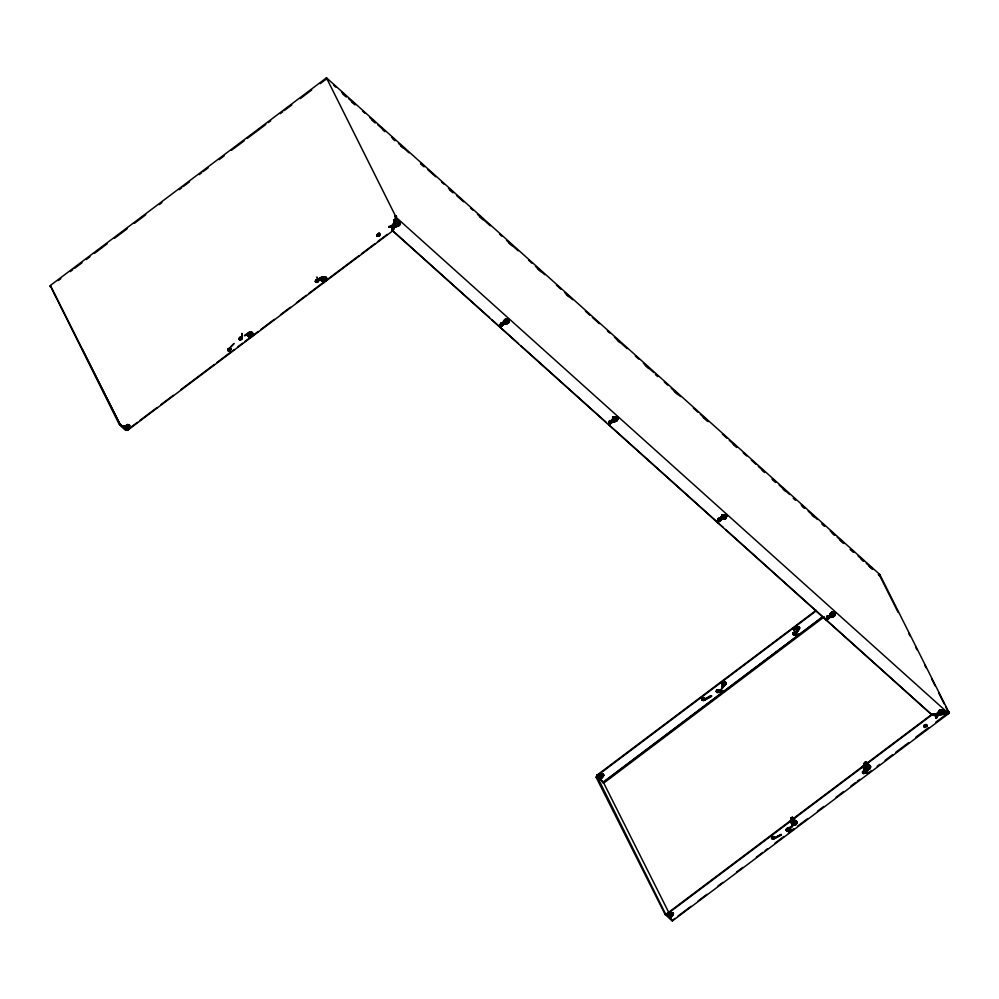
<?xml version="1.0" encoding="UTF-8"?>
<svg xmlns="http://www.w3.org/2000/svg" width="999" height="999" viewBox="0 0 999 999"><rect width="100%" height="100%" fill="white"/><g stroke="black" fill="none" stroke-linecap="round" stroke-linejoin="round"><path stroke-width="1.5" d="M82.068 348.851L119.843 423.951L122.665 426.648L127.048 427.01L127.26 430.432L120.18 424.55L50.462 285.552L49.95 286.588M833.228 613.411C834.427 614.285 832.529 612.674 831.268 612.887L829.832 614.81L830.369 616.071L833.953 613.698L834.177 612.387L830.793 613.149L829.832 614.81L830.269 616.021L831.705 616.883L833.84 616.371L835.364 614.135L834.502 612.537L832.105 612.462L831.081 612.911L832.105 612.462L833.016 613.423L830.868 613.861L832.679 611.813M941.12 709.765C948.088 712.899 932.604 711.937 943.006 710.289C946.89 712.999 938.823 716.92 938.623 712.474C940.846 707.342 942.207 713.224 939.834 710.426L938.098 712.037M867.419 764.522L866.558 766.92L868.119 767.919L868.081 765.097L866.995 765.384C871.69 763.086 868.268 768.968 866.033 767.082C862.999 763.448 865.371 765.646 867.107 767.632L868.456 765.821L866.495 765.833L865.084 767.781L866.071 769.567L868.343 769.617L870.541 766.683L869.405 765.334L866.695 765.471L870.429 766.383L869.367 768.556L866.832 769.692C861.875 767.407 872.115 771.528 869.917 766.408C870.966 765.097 866.895 769.505 865.309 767.082C864.247 769.405 867.956 768.568 867.082 766.782L865.134 765.284L866.995 762.936L865.009 763.224L864.597 764.16L866.533 764.385L864.572 764.16C864.073 761.887 867.981 761.825 867.881 764.26L865.159 765.659L864.397 767.607M943.056 713.461C940.096 714.085 943.593 714.335 944.03 712.25L943.131 709.927L943.968 710.776L943.468 713.149L940.821 714.135L938.236 713.761A1.723 1.174 -26.7 0 0 936.338 713.935L931.667 714.76L392.869 231.094L394.068 226.91A1.723 1.174 -26.7 0 0 394.443 225.374C391.645 222.053 400.237 226.136 397.777 221.815C393.094 222.777 397.802 223.626 399.35 221.366M724.225 516.483L724.924 517.507L726.548 516.083C726.211 514.473 726.485 519.205 724.35 519.03C719.168 519.28 725.174 517.969 721.715 517.969L721.091 517.532L722.826 519.093L725.224 518.194L726.31 516.308L725.311 515.659C721.865 518.543 721.116 513.411 725.374 515.197C721.753 519.88 720.217 512.949 726.023 515.297C728.945 519.455 718.368 520.641 721.802 515.809A1.936 1.311 -26.7 0 1 722.402 515.159C720.953 517.557 725.361 512.812 726.435 515.784L725.224 518.194L722.077 518.968L721.153 517.844L723.451 517.844L721.091 517.195L721.365 518.294M248.152 336.076L250.412 332.692L252.223 332.143L251.773 333.191A1.936 1.311 -26.7 0 1 249.176 335.239L248.164 334.328L248.701 333.241L250.412 332.168L249.775 332.954L252.535 334.428L251.773 333.191A1.936 1.311 -26.7 0 0 248.963 332.892L248.464 333.978A1.936 1.311 -26.7 0 0 250 335.664L249.4 336.825C246.303 335.514 250.624 337.45 251.561 335.964C253.396 335.352 252.897 332.192 253.059 334.702C252.547 338.611 244.905 335.527 249.25 334.378L251.024 332.892C246.528 331.631 256.643 332.642 252.085 335.926C249.151 339.423 246.591 331.918 250.587 332.767C252.959 334.64 248.027 336.451 249.038 333.241C252.11 331.031 251.686 336.576 248.863 334.777C248.576 332.692 252.897 332.168 253.159 334.228C251.698 340.547 243.631 333.853 250.574 332.155C251.523 336.8 247.29 333.491 249.076 333.354C252.697 331.743 250.2 336.663 249.001 334.19C251.174 335.04 251.536 331.281 249.088 332.355M249.238 332.617C252.61 331.069 248.714 335.926 248.576 333.204L250.874 332.592L250.349 334.94M614.585 421.615L617.544 419.83L615.272 421.428L614.085 421.228L615.209 421.528L612.999 420.941L615.821 421.228L617.569 418.993L615.759 421.079L612.737 420.741L614.06 421.453L617.732 419.33C618.481 415.634 615.646 423.326 616.633 417.644C615.983 415.946 612.387 417.732 612.325 419.555C612.449 422.652 617.195 421.865 617.732 419.33C616.545 414.71 617.557 420.404 617.782 417.644L617.569 417.12M722.09 518.731C731.068 521.341 721.44 510.514 724.425 517.994L725.961 516.683L722.364 515.147L722.215 518.543L717.394 522.177L718.593 518.793L722.439 518.981L724.275 517.594M795.429 634.49L799.55 628.696L799.212 626.91L792.794 627.896L796.89 629.495L796.877 631.568L792.844 633.054L793.393 634.79L799.575 634.228L794.63 634.889L792.682 633.728L795.241 632.392L795.928 632.779L795.429 634.49L795.928 632.779M795.241 632.392L793.006 628.334L797.102 629.919L797.09 632.005L795.866 632.667L794.193 632.042L792.844 633.054L793.393 634.79M865.634 771.378L865.696 772.477L865.371 770.841L866.583 770.179L866.608 768.094L862.499 766.508L866.395 765.746A1.936 1.311 -26.7 0 1 868.93 765.521L866.87 765.883L865.808 767.619L862.711 766.945L865.634 771.378L865.134 773.101L863.099 773.401L862.399 772.327L863.111 771.041L866.807 770.616L868.643 767.994A1.936 1.311 -26.7 0 0 867.507 765.734L862.711 766.945L865.584 771.265M867.507 765.734L862.711 766.945L866.82 768.531L866.807 770.616L865.858 771.815L865.371 770.841L867.831 771.877M940.896 714.535C942.394 714.248 936.538 714.173 940.721 712.362L942.731 711.338C942.794 707.392 935.888 712.724 942.532 711.013L943.843 712.749L940.896 714.535C940.121 713.96 944.08 714.273 944.043 711.638C941.845 708.054 945.953 712.961 942.544 712.899C947.339 705.119 938.723 719.492 944.03 712.25M504.807 319.468L507.754 322.128L508.816 320.617L506.318 319.63L504.895 320.454L504.957 321.666L506.393 321.84L506.83 320.816L508.803 322.003C503.621 327.073 511.101 317.832 508.204 322.839C504.72 326.074 501.785 320.879 506.243 319.305C517.17 323.738 494.73 325.986 506.943 319.28C514.448 326.848 496.078 322.327 506.843 319.518M864.647 768.268L867.482 769.792L869.992 768.393L868.855 769.392L870.341 766.221L869.929 768.456L867.282 769.442L865.496 768.968L869.292 768.006L868.993 766.32C866.932 765.122 866.82 764.098 865.446 765.134C868.006 766.283 867.082 764.035 866.183 766.208C870.903 763.061 865.908 769.317 862.711 766.945M794.63 818.556L791.495 819.467C793.768 821.89 790.047 819.929 791.383 817.632L792.969 817.482L793.693 819.717L794.779 819.58M833.453 614.335L835.326 612.924L834.277 615.821L832.13 616.895L830.544 616.221L832.741 616.808L832.954 615.821L833.84 616.371L835.077 615.109L834.752 613.199L833.253 612.2L834.927 612.924L835.077 615.109L831.705 616.883L830.756 612.787M396.678 222.265C395.042 224.063 395.666 220.866 394.255 223.838L396.116 226.174L398.738 225.549L399.937 224.113C400.699 218.594 392.445 225.849 397.54 222.74C394.093 220.055 400.349 217.857 396.778 221.89C389.947 235.702 410.302 215.322 394.255 224.126L394.343 224.763L394.006 223.601C393.444 226.96 401.311 227.035 399.2 223.214C396.815 218.644 399.762 229.133 400.137 222.864M792.869 824.425L795.704 823.351L792.906 821.178L793.218 823.288L795.304 822.165L795.029 821.403L794.03 821.927C792.182 821.203 794.767 819.892 792.107 823.076L795.616 821.39L793.606 821.478L792.607 822.577L793.218 823.288C795.466 823.476 796.228 818.468 793.593 822.901C791.133 823.001 795.017 820.042 796.141 820.828C799.25 830.406 784.115 821.24 795.916 820.866L791.27 822.864M833.753 612.275C836.126 613.848 825.436 615.759 832.741 616.808M936.787 713.224A1.723 1.174 -26.7 0 1 938.011 713.336L938.448 715.159L936.288 718.356L935.301 714.36L932.404 714.622L936.113 715.746L936.063 717.919L938.436 714.073L948.063 713.261L949.013 712.112L948.563 713.648L672.727 920.666L665.459 913.748L596.853 775.961L816.445 610.701M935.201 714.997L936.325 716.171L936.288 718.356L937.674 715.296L941.558 713.798L938.223 714.722L937.124 716.108L932.616 715.059L935.414 715.434L936.063 717.919L937.674 715.296L948.326 713.511L949.025 712.637M394.28 227.335L392.869 231.094L394.28 227.335A1.723 1.174 -26.7 0 0 394.655 225.799L396.353 215.909L393.793 225.387L388.711 226.561M395.404 222.09L397.552 222.765L397.515 220.904L400.224 223.838C387.6 231.031 404.607 223.152 398.813 224.001L400.037 222.702L399.937 224.113L400.112 223.027L398.701 224.7L397.402 222.14L395.042 222.24M613.349 418.057L613.436 418.943L614.685 418.369C615.634 412.475 610.601 424.051 615.659 420.591M612.812 417.02L613.523 418.668L615.322 417.832L614.672 417.145M723.676 518.806L722.177 518.843L721.827 517.345L724.1 515.034L725.012 515.709L725.661 517.07L724.375 515.596L725.299 517.42L721.728 515.397M831.293 616.071L831.705 616.883L835.077 615.109L834.165 615.009L834.677 615.671L833.853 616.271L830.781 616.558C828.745 615.209 834.802 618.069 835.264 614.61L834.927 612.924L833.116 612.187L831.618 615.197L830.306 613.723M833.054 615.234L831.205 616.62L827.359 616.433L826.385 620.242L829.17 618.056L829.669 616.346L831.717 616.096L832.092 613.261L833.441 613.224L830.369 613.598L832.192 615.471L831.93 616.308L829.969 614.835M321.291 277.085L321.878 277.447L320.454 278.921L322.964 281.556L326.398 279.857L326.598 278.172L325.562 277.135L326.698 278.484L325.699 280.731L322.34 281.243C318.693 280.806 325.524 274.55 325.15 278.122C324.013 279.757 320.105 277.435 321.528 280.694C323.089 282.542 322.752 280.719 323.339 279.483L322.465 278.134L321.678 278.534L323.526 282.917L324.8 279.795A1.936 1.311 -26.7 0 0 325.299 277.747A1.936 1.311 -26.7 0 0 322.764 277.972L319.443 279.245L318.082 282.018L315.734 282.03L315.509 280.582L316.858 279.57L318.319 280.095L322.153 278.671L323.264 279.795L324.987 278.434L324.438 277.26L320.716 279.146L320.142 278.334M324.45 277.123L320.454 278.921L321.703 280.956L321.466 278.883L323.264 279.795L323.888 277.51L325.412 277.772L326.124 279.083L323.102 280.844L322.689 279.483L324.45 277.123L323.301 278.496C319.068 275.749 330.107 279.882 321.641 277.859C321.628 278.384 323.688 276.935 326.074 278.209L326.149 277.485L325.162 280.007C330.482 275.449 320.304 286.95 326.461 278.709C325.624 275.861 322.54 277.997 321.978 279.732L321.241 279.583L325.012 281.194L326.436 279.708L326.498 278.022L325.849 280.045L322.989 281.481C319.967 281.268 328.446 280.444 322.989 281.481M394.93 224.75L397.302 225.237L394.93 224.75C394.305 227.11 403.821 224.113 396.453 225.936C396.74 227.085 394.43 220.205 398.439 222.59C398.102 219.955 392.108 224.201 396.541 224.638L397.677 225.986M503.996 320.804C502.16 323.301 507.13 324.787 505.469 321.403M721.241 517.669L721.315 516.495L723.838 516.483L724.15 514.96C722.152 515.122 721.69 519.455 723.601 518.156L718.368 518.369L717.619 522.602L726.773 515.721L725.149 515.359A1.936 1.311 -26.7 0 0 722.614 515.584C722.015 516.808 722.327 518.231 721.778 518.793M870.029 765.883L867.107 768.006L866.058 766.82C868.306 765.197 868.843 764.422 866.183 766.208L867.919 764.697L867.569 767.045L866.208 767.394C871.091 762.087 863.66 771.453 868.73 766.071L866.695 765.471M241.795 337.65L241.908 333.466L241.795 337.65L239.548 337.512L238.823 338.798L239.947 340.047L242.12 338.948C241.92 336.95 241.346 341.009 242.07 337.849M247.939 334.965C254.583 334.69 252.535 332.717 252.322 332.942C253.883 336.675 251.174 333.491 248.052 335.402L250.237 336.538L252.884 335.202L249.925 336.988L251.661 336.363L250.549 336.913L248.589 334.016L249.038 333.241M723.201 527.385L608.628 424.538L613.448 420.904L612.837 417.22M792.344 820.741L790.933 818.568L792.219 817.357C794.567 818.543 789.06 822.027 793.156 819.155L793.693 819.717L792.519 817.532L793.531 818.243L791.22 820.017L793.493 819.043L791.82 817.869L790.796 818.993L792.544 818.081L793.531 818.343L792.594 819.43L791.046 818.993L792.544 818.081L793.768 818.73L790.758 818.818L792.219 817.357L793.606 818.593L791.046 819.667L793.156 818.755L793.343 817.856L791.82 817.869C790.684 819.143 791.358 821.64 793.006 820.104M250 332.205L249.513 336.188L251.448 335.464L250.262 332.093L252.073 332.667L249.338 332.143L250.399 332.405C251.835 334.94 250.886 332.63 250.412 332.605C247.39 335.052 249.263 331.568 251.86 335.152L251.773 333.191L249.825 332.043L249.463 332.617M326.186 277.685L323.339 279.483L322.19 278.896L324.063 278.097L324.35 276.973L324.063 278.097C321.191 279.608 323.326 275.687 321.815 277.897L322.19 278.846L323.726 278.846L323.926 277.085L325.012 278.346L324.438 279.608L322.365 279.27L322.277 277.235L323.963 277.447L324.7 279.108L322.515 279.732L322.465 278.134C324.925 275.487 320.766 281.194 324.825 278.446L325.811 279.458L323.713 277.135L322.34 277.997L321.703 276.923M397.065 222.153L399.35 224.138L398.688 222.814L395.941 222.59L395.342 224.213L396.64 225.537L396.603 222.09L400.274 223.489M506.743 322.315L504.907 323.688L501.048 323.514L500.074 327.322L502.859 325.137L503.359 323.426L505.407 323.177C504.183 321.104 506.593 318.818 507.33 321.091L505.944 322.028L506.805 323.751L503.733 322.764L505.881 323.751L508.204 322.839L508.091 320.454L506.943 319.28L507.867 319.455M722.489 517.794C720.491 517.307 722.215 514.522 723.613 515.996L725.511 516.133L722.851 517.557L723.338 514.822L724.55 516.72C724 518.618 721.278 514.26 722.552 516.333L724.362 516.246L724.637 514.597L725.923 515.821L725.324 517.307L726.573 516.421M723.576 515.022L722.489 515.646A1.936 1.311 -26.7 0 0 722.115 517.632L722.439 518.981L719.38 520.392L717.619 522.602L720.391 520.417L720.903 518.706L722.951 518.456L723.388 515.734L722.215 518.543L717.619 522.602L717.657 519.655L719.605 520.816L723.751 517.857M793.356 824.4C794.667 820.167 791.408 821.265 790.896 818.019L791.732 817.569M867.656 764.809L867.894 766.308C865.122 768.031 866.995 764.185 865.646 767.719L866.945 769.055L867.132 765.796L869.654 767.657M938.236 713.761L939.497 713.598C941.82 714.672 939.684 708.99 939.934 712.424L940.484 713.736C942.432 714.347 944.217 710.139 943.93 711.3L942.282 711.75L941.308 709.977M504.12 320.304C505.706 324.687 507.492 315.696 505.457 321.703L505.906 323.089L506.893 322.714L505.906 321.541L506.605 319.643L508.966 320.654L507.455 319.355L508.766 321.029L506.593 321.203M248.002 332.929L249.513 336.188L248.901 334.852C253.097 330.956 248.102 333.991 248.988 333.928C251.686 333.404 251.361 332.655 248.314 333.678L248.913 332.992L245.367 334.665M505.219 323.576L507.767 323.139C504.732 325.974 503.521 320.017 506.655 319.293L508.066 319.368L508.816 320.617L508.129 319.006L509.015 320.005L499.862 326.898L500.836 323.089L502.46 322.615L503.583 323.851L500.074 327.322L500.611 325.349C499.587 323.039 502.659 321.703 503.583 323.851L506.218 322.577M942.906 711.8L941.757 709.902L940.534 712.262L938.411 712.212L940.683 710.401L942.182 710.789L939.06 711.425L939.572 713.473L941.145 713.436L939.397 713.948L938.848 711.775C945.429 713.823 932.479 715.346 942.806 712L942.581 709.927L943.843 712.749L942.606 714.01L943.456 713.311M790.371 821.752L790.521 820.716L791.995 820.604L791.046 819.667C793.893 819.405 794.292 817.12 792.12 819.53L791.982 820.691L793.156 817.844L790.796 818.993L791.982 820.616L792.694 818.768L793.793 819.704L793.356 818.581L792.944 819.58L793.755 818.743L793.156 817.844M865.821 765.484L864.435 763.573C865.546 761.001 868.069 765.808 864.759 764.522C863.86 760.913 868.418 764.173 866.995 762.936C865.122 762.299 863.948 764.173 865.671 765.122L865.546 765.721M796.403 823.738L792.195 824.724L796.403 823.738L793.893 825.137L794.842 824.175C798.888 822.664 795.241 818.343 792.744 823.064L792.707 821.078L794.38 820.641L794.804 821.428C794.605 823.388 790.646 821.99 793.268 821.877L794.605 820.629L793.606 822.077L792.132 821.827L793.268 821.877L794.842 823.925L794.505 820.966L794.767 822.177L793.606 823.026C787.487 826.473 799.3 824.138 796.952 822.027L795.629 824.125L793.243 825.037L791.782 824.237M324.8 279.795L322.977 280.332L319.443 279.245L321.965 279.42C322.665 273.826 322.615 283.229 324.812 277.822L323.701 277.148L321.853 277.897L322.277 277.235M866.832 762.374C857.929 765.883 873.65 762.662 864.422 762.836C864.035 766.757 869.517 761.45 865.059 762.287C863.548 767.469 870.154 759.814 865.359 763.898L867.744 763.161M325.499 280.794L322.24 281.119M396.441 220.304C399.925 221.928 394.955 217.595 396.091 221.216C399.25 218.993 393.531 222.402 394.43 220.042C397.015 218.169 396.241 220.816 394.168 221.241M791.982 820.691L792.694 818.768C793.256 820.978 794.405 817.856 792.781 818.743L791.707 820.778L793.755 819.18L792.307 818.968L791.62 819.942L791.957 818.243L793.83 819.005L792.707 817.894M794.842 824.175L793.893 825.137L792.494 824.674M869.992 768.393L865.783 769.38M324.063 278.097L324.126 277.16L326.336 279.37M792.482 824.912C795.953 823.775 789.06 823.326 792.619 822.814L794.355 824.15C792.294 818.568 793.318 822.102 796.44 821.228M832.866 613.186L832.904 611.912M615.509 419.955L613.673 421.341L609.827 421.153L608.841 424.962L612.187 422.165L611.888 420.042M832.529 613.398L831.668 613.461C829.657 612.262 832.13 614.822 832.916 612.562L834.227 612.649L834.964 613.935L834.065 615.059L831.967 612.862L834.365 612.287M944.043 711.638L941.957 712.387L941.695 710.339L940.159 710.789A1.936 1.311 -26.7 0 0 939.647 712.924L939.884 714.41L942.619 713.91M324.35 276.973C323.763 280.257 321.703 276.723 324.288 278.147L323.351 277.135A1.936 1.311 -26.7 0 0 322.552 277.547L316.059 279.97L315.347 281.243L317.07 281.98L318.419 280.969C319.58 279.171 315.259 279.245 315.559 281.681M504.582 322.939L505.294 323.813L504.994 323.152M869.592 765.234L868.193 765.172L866.745 766.907L866.87 765.883C870.329 764.56 867.444 769.63 866.47 767.182L868.106 766.008L868.543 767.307L869.305 766.245L868.643 765.197L869.505 766.733C867.432 768.855 872.015 768.293 869.917 766.408C870.229 764.272 864.622 765.084 867.619 766.583L868.618 766.058L867.794 767.831L865.484 766.071L865.996 765.634L867.107 767.632L868.069 766.67L865.484 766.071L865.846 766.683C868.905 767.07 865.334 771.615 869.043 769.068L866.083 769.317M790.758 818.818C792.269 820.167 790.009 819.292 792.344 818.618L793.768 818.73L792.432 817.719L790.671 818.481L792.02 817.894C789.048 816.882 793.119 822.801 792.057 819.08L792.719 819.942L791.033 821.777M320.716 279.146L323.776 279.27L324.363 277.01L324.288 278.147L322.365 279.27C323.601 278.309 321.278 275.524 322.365 279.196L323.988 278.871L325.449 279.807L324.825 278.446L321.466 277.41L324.513 278.634L324.438 277.26L324.338 278.022C322.577 279.982 322.19 276.636 323.951 279.633L322.764 279.42L324.575 279.133L324.338 278.022C324.613 282.367 321.853 275.374 320.267 278.646L321.054 280.344L320.454 278.921M395.791 222.827L396.99 223.751L399.725 222.377L396.541 224.638L396.99 223.751L395.829 222.59M832.13 616.895L832.392 616.008L833.366 616.608L834.277 615.821M868.418 768.581L867.557 765.334C869.505 772.826 862.524 761.051 868.581 766.533L865.521 766.733L865.783 768.943L867.157 769.255M393.693 223.027L394.468 224.563L396.516 225.025A1.936 1.311 -26.7 0 0 398.838 222.44L395.904 218.706L395.454 216.296M792.594 819.43C792.482 821.615 792.007 817.607 790.521 820.716L790.883 822.177M509.028 320.966C507.979 319.543 509.79 321.828 508.241 321.715L508.591 322.352L507.467 322.34L507.654 320.779C505.444 320.904 501.773 323.177 505.656 321.803L508.191 319.618L507.255 319.63L508.116 321.303L508.828 320.367L507.679 322.914C506.431 324.9 509.677 318.818 508.578 322.327L506.131 323.526L503.908 323.152L503.758 322.315M615.072 419.081C610.564 421.004 617.282 414.485 615.434 419.455L612.699 417.782C615.946 418.494 616.72 416.758 612.899 417.857C613.923 415.746 612.487 419.168 613.748 418.244C614.909 416.995 616.733 417.107 615.297 418.968C609.228 419.642 617.557 422.54 612.549 418.856L613.598 419.705L614.572 417.182C616.308 420.242 615.297 418.294 615.559 419.193L613.673 419.58L613.948 418.169C617.332 416.233 618.955 420.679 614.86 417.058L613.311 418.481L614.46 417.557M866.32 762.037C864.672 763.199 868.556 763.536 866.245 763.561C864.572 765.621 864.722 765.459 865.683 762.886C869.779 764.035 863.885 762.1 865.122 765.009L867.444 768.443L866.071 769.567M603.109 781.88L600.324 779.407L600.661 775.549L603.471 774.737L602.609 774.025L596.927 775.212L596.915 776.585L604.308 782.829L603.571 782.205L822.589 616.945M599.637 774.737L596.927 775.212L600.274 775.786L601.398 777.035L603.021 776.56L603.521 774.837L600.536 779.832L600.436 775.124L603.246 774.3L603.571 775.936L600.536 779.832L600.486 776.223L596.853 775.961L600.436 775.124L596.927 775.212L816.22 610.277M673.176 913.336L671.503 912.711L670.154 913.723L670.479 915.371L671.927 915.559L672.514 914.734L666.62 915.184L666.271 914.485L672.964 912.911L673.064 914.122L670.029 918.006L670.366 914.16L673.176 913.336L673.289 914.547L670.254 918.443L672.727 920.666M670.254 918.443L670.891 915.209L670.254 918.443L670.204 914.834L666.483 914.909L670.254 914.934M866.745 766.907C865.521 768.268 867.681 764.685 868.993 766.32L869.954 767.282L869.255 765.971C866.82 767.207 868.418 764.497 868.343 766.283L867.619 767.469L865.646 767.719L865.996 769.043M614.86 417.058L615.659 420.354L609.602 420.729L608.841 424.962L613.448 420.904L614.385 417.17L612.936 417.582L613.836 416.995M794.38 820.641L794.954 821.84L794.03 820.953L792.344 822.065L793.606 821.478L792.432 822.227L794.28 822.627L794.405 820.753L793.431 822.539L792.569 822.489L794.03 820.953L795.117 821.378L795.117 822.602L794.38 820.641L795.017 821.69L792.569 822.489M939.535 709.702L940.971 709.752L938.773 712.337L939.997 713.761L939.185 712.412L941.645 710.626L941.22 709.727M942.994 711.251L946.54 711.912L948.563 713.648L949 712.474L879.794 574.487L327.21 78.434L325.662 78.434L50.287 285.527M616.246 419.98L617.295 418.631C616.021 414.11 617.432 422.215 616.296 421.091L617.419 419.343M394.318 222.914L393.931 221.591C394.717 218.331 394.23 220.754 395.404 220.679C398.901 218.406 394.28 221.79 395.404 219.755L396.615 219.63L396.241 221.678M724.45 514.947L724.275 515.834L722.04 516.196L723.863 514.91L723.101 516.221L722.502 515.234L723.613 515.996M323.726 278.846L324.126 277.16M866.945 769.055L866.071 767.731L868.218 765.808L868.019 764.672L868.693 767.032L866.707 767.944M795.953 824.275L795.279 824.737L796.653 822.964C797.677 819.405 793.581 825.024 793.506 822.127L792.881 821.615M505.569 321.678L503.933 321.516L504.058 320.679L504.957 321.666L506.256 321.453L506.655 319.293L508.666 321.016M829.62 616.233L827.147 616.008L826.161 619.817L830.993 616.183L830.843 614.785L832.554 614.373C832.691 610.614 836.088 614.198 834.502 614.572M865.034 765.134L866.533 763.124C869.142 763.848 863.536 762.836 864.797 764.635C864.26 765.783 867.12 761.975 866.707 763.386C864.572 763.498 866.27 766.932 864.959 764.884C866.92 763.473 865.921 760.664 864.235 763.348L865.221 763.124M722.951 518.456L722.439 515.971L724.013 515.034L724.687 515.422L724.013 515.034L724.662 515.434L723.813 517.345M721.266 517.994L723.151 515.721M945.541 706.643L948.338 712.187C947.227 713.848 935.126 714.01 941.208 714.085L941.657 713.698M722.689 514.985L722.215 516.583L724.475 515.322C722.402 514.91 721.553 518.006 723.751 516.808L723.975 514.947M793.968 820.728L794.804 820.853L793.606 822.077M398.564 225.886L400.224 223.838M507.33 321.091L506.281 322.065L504.483 320.229L505.219 321.528L504.083 322.265L503.633 321.566M724.837 515.796L724.375 515.596C724.287 516.833 723.638 520.079 725.699 517.657C727.085 517.757 719.155 521.178 725.936 517.869L726.236 517.457M251.398 333.641L249.862 334.677L249.725 336.401L247.727 335.577L248.426 336.413L250.175 335.901L248.601 335.926L248.301 334.653L249.925 332.23L248.152 333.366L250.999 335.726M252.56 333.291L251.973 333.029C251.061 334.578 247.777 335.514 248.064 335.851L250.012 335.589A1.936 1.311 -26.7 0 0 251.973 333.479A1.936 1.311 -26.7 0 0 249.188 333.329L244.393 335.701L249.825 334.278L250.824 332.854M792.781 818.743L792.082 819.255M395.691 218.269L396.353 215.909L394.805 216.146L948.625 713.536L949 712.474L948.625 713.536M614.972 416.995L613.561 419.48L614.173 420.816L614.522 416.958L612.899 417.857M323.713 277.135L324.101 280.594L323.152 279.383L323.701 277.385L321.74 277.223M796.653 822.964L795.728 821.59A1.936 1.311 -26.7 0 0 793.606 821.19A1.936 1.311 -26.7 0 0 792.219 822.964L791.757 827.06L788.623 830.644L786.588 830.943L785.876 829.882L786.6 828.596L791.533 826.623L788.848 828.383C787.924 827.197 789.822 831.493 789.123 828.933L795.054 823.338A1.936 1.311 -26.7 0 0 795.716 821.465L795.054 820.541L796.066 822.527L795.416 823.551L796.315 823.588M864.684 762.624C863.748 764.61 865.946 761.001 867.194 763.099L867.07 763.773M324.225 278.471L324.887 277.872L322.877 279.245M868.868 766.433L866.707 766.008L866.033 767.082L866.72 767.444M941.558 709.715C941.533 712.474 939.023 709.977 938.411 712.212M396.815 219.38L397.914 221.703L397.09 222.814C394.655 225.537 400.062 222.864 397.964 222.49C397.065 225.999 394.705 221.478 398.526 222.977L397.989 224.288L396.541 219.743L396.753 220.841L395.841 221.166C393.843 219.318 395.179 222.29 397.315 220.891L397.827 221.353L397.003 219.668L397.127 221.553L396.141 221.353M616.046 418.019L614.16 418.106C611.625 419.543 617.245 417.107 614.885 417.669L614.485 418.519C612.337 416.97 613.473 421.066 613.099 421.029L614.835 420.517L611.863 420.517L612.35 421.491L614.984 420.217M721.815 515.084L722.864 515.934L722.015 515.909L722.964 514.897L721.69 517.132L722.439 515.971M722.115 515.971L722.901 515.009L724.125 515.746M865.708 768.556L867.607 768.755L866.682 769.155C861.925 766.096 870.928 766.433 867.544 765.346L868.468 765.621L868.119 767.919L867.607 766.945M866.508 764.71C866.233 763.823 865.596 765.147 865.022 763.96M505.294 323.813C501.823 322.39 507.692 317.794 506.918 320.492M722.427 519.093L725.998 517.807L724.475 518.481M794.055 822.302L793.768 820.429L792.769 821.078L794.068 820.791M250.761 334.84L250.637 331.918C251.536 335.052 246.441 333.129 249.425 333.666L248.576 333.641L249.275 333.204M323.264 279.795L324.388 281.106M793.993 821.328C795.691 821.815 794.692 820.254 793.031 821.815C791.995 821.153 795.604 822.214 794.68 820.666A1.936 1.311 -26.7 0 1 794.842 822.914L793.943 823.363A1.936 1.311 -26.7 0 1 792.182 821.79L794.03 820.953L794.517 821.915L793.993 821.328L794.992 820.853M325.199 278.671L323.314 282.492L323.688 279.82L325.199 278.671A1.936 1.311 -26.7 0 0 325.087 277.31L326.698 278.484L325.274 279.32M323.901 280.244L323.526 282.917L322.977 280.332M794.342 821.453L794.779 821.078C795.816 821.34 793.543 824.812 795.266 821.902L793.044 822.926L791.995 821.578M126.361 429.97L127.048 427.01L129.383 425.249L127.66 424.513L129.333 425.137L129.445 426.348C128.234 434.902 123.239 426.948 120.192 424.425L119.293 424.463L50.387 285.989M866.832 769.692L869.542 768.93M393.169 227.934L391.346 226.711L394.405 222.864L392.994 225.499L388.923 226.985L392.957 227.497L392.382 231.131L127.66 430.232C128.883 422.115 126.149 434.852 127.872 426.935L126.511 430.344L126.311 425.524L127.872 424.937C112.063 430.569 137.612 422.077 122.665 426.648L127.048 427.01L127.035 430.007L125.587 430.294L119.48 424.8M793.755 818.743C791.982 817.145 795.279 820.654 791.92 819.255M508.966 320.654L508.116 321.303M834.927 612.924L835.276 613.998L833.84 616.371L834.165 615.009L832.217 616.008L832.392 611.713L834.227 612.649M393.806 223.326L396.303 224.588A1.936 1.311 -26.7 0 0 398.626 222.003L399.013 222.74L397.402 222.14L399.288 221.728M724.999 514.922L725.923 515.821L725.012 516.52L726.31 516.308L725.998 515.097L724.837 516.421M792.082 820.092L792.557 819.892C789.272 820.054 792.432 817.869 793.868 819.692M795.416 820.853L796.328 821.752M866.608 767.619L867.144 766.695C869.992 766.108 867.207 764.322 867.444 767.419L867.944 768.805L866.071 767.731L866.345 766.42L867.794 767.831M394.792 221.453C394.667 219.256 398.476 220.255 396.69 220.854M396.491 222.078L396.491 222.078C400.562 221.278 395.804 226.423 395.492 222.889A1.936 1.311 -26.7 0 1 397.914 221.703L399.163 222.09L398.688 222.814M396.665 223.676C395.267 223.364 400.362 221.154 399.725 222.377M506.381 319.418L504.682 321.228L506.83 320.816M833.116 612.187L834.402 613.386L833.054 614.86L832.604 614.123C832.866 608.915 830.931 614.672 835.364 614.135M791.82 817.869L790.983 819.355L793.755 819.18L792.906 818.805L790.808 820.191L792.195 820.791M935.414 715.434L935.526 714.797L931.567 715.159L666.57 914.572L670.366 914.16L666.633 913.823L931.355 714.722L936.338 713.935M321.391 280.057L323.002 279.957L323.201 278.733M324.25 281.418L322.964 281.556L324.687 281.256M397.103 226.111L398.651 225.737M723.476 519.193L722.864 518.868L724.537 518.718M724.35 519.03L724.949 518.656M794.942 824.65L796.34 823.813M940.334 710.277C939.322 709.789 939.385 715.896 942.119 714.148M941.732 710.963L940.409 712.287L941.483 713.486C939.747 708.591 946.34 711.313 948.063 713.261M793.131 821.39L794.779 821.078M248.526 333.154L249.762 334.827L250.786 332.355L251.111 334.453L250.349 332.43L249.213 332.792L249.775 331.818M324.45 281.293L321.865 280.357L321.928 278.234L323.152 277.185L322.153 277.435M723.713 515.059L725.311 515.659M324.687 278.758L324.8 276.985L325.462 278.047M614.198 417.257L613.049 417.445M665.147 914.485L596.141 777.347L596.778 776.31L603.021 776.56M248.651 334.34L250.549 334.353C251.673 332.492 247.44 332.355 248.901 334.852L251.348 333.691L251.86 335.152M394.468 220.891L395.841 221.166L396.079 219.88C398.264 222.402 397.003 218.232 394.43 220.042M866.882 764.51L866.383 763.386L866.145 764.685C864.497 763.473 863.061 766.57 865.683 765.109C862.949 764.46 868.094 762.362 866.907 763.711M395.479 225.874L394.855 224.925L397.365 225.886L399.213 225.262L396.915 226.261M723.226 519.18L724.1 519.03M794.505 824.962L793.631 825.112L794.754 824.962M867.219 769.767L869.505 768.78M394.168 223.314L394.031 225.062C392.37 222.402 397.727 217.47 396.241 220.804M867.194 763.099L865.559 763.86L866.795 764.685M615.209 421.266L617.145 420.392M722.951 517.357C722.951 515.734 725.212 517.882 723.301 516.67L722.215 516.883L724.025 517.12L724.4 515.946M397.989 224.288L396.054 224.425L395.641 222.665L396.453 223.326M790.808 820.191L791.57 821.003L791.458 818.993M725.848 682.692C722.539 681.281 726.56 683.378 724.912 681.955L722.477 683.179L722.04 688.448L718.905 692.045L717.282 692.519L716.171 691.271L716.882 689.984L718.718 689.947L719.467 691.42L719.405 690.321M792.219 822.964L791.757 827.06L795.054 823.338M948.326 713.511L949.013 712.112L949.05 712.811M397.352 224.325L397.415 223.851M126.411 426.735L126.311 425.524L122.665 426.648M126.523 425.961L122.889 427.085L128.883 426.96L129.608 425.674L127.66 424.513M227.722 349.25L228.047 350.899L229.508 351.086L231.019 349.4L229.895 348.164C226.586 348.201 227.947 352.909 230.644 349.638L230.806 348.976L229.508 351.086L227.772 350.349L227.722 349.25L229.295 348.663L234.078 343.456L228.496 349.063M325.974 79.67C325.1 77.26 328.683 78.834 325.674 78.684M379.445 233.516L380.157 234.59L379.22 235.439L377.085 235.889L376.698 235.102L379.033 233.341L380.157 234.59L379.433 235.876L377.085 235.889C382.18 231.044 377.272 233.217 376.91 235.539M393.469 223.451L391.508 226.074L392.595 230.282L391.808 227.672M392.17 230.694L392.957 227.497L392.395 227.959M394.193 222.427L395.417 217.42M397.14 224.925L395.517 224.425L395.467 222.927M396.603 222.09L394.243 225.487M507.142 321.416L509.015 320.005L508.653 319.18M507.355 321.84L507.392 319.643A1.936 1.311 -26.7 0 0 504.857 319.88A1.936 1.311 -26.7 0 0 504.358 321.928L504.907 323.688L502.859 325.137L506.53 321.878M609.053 421.341L609.378 422.989L610.839 423.176L612.125 421.066L615.297 419.518M615.908 419.056L617.782 417.644L616.82 417.033L613.249 418.269M616.133 419.48L616.158 417.282A1.936 1.311 -26.7 0 0 615.446 416.983L614.073 419.917L616.633 417.644M720.729 519.368L720.629 518.156L722.215 518.543L724.063 517.157M724.675 516.695L726.335 514.76M724.899 517.12L724.924 514.922L726.548 515.284L725.961 516.683M704.22 699.849L704.932 698.563L704.033 697.752L704.982 699.662L703.633 700.686L701.685 699.512L704.245 698.189L701.847 698.85L701.96 700.049L703.421 700.249L711.513 695.779C707.429 695.479 703.783 703.096 701.685 699.512M704.432 700.287L711.725 696.216L704.982 699.662L704.033 697.752M725.936 682.866L725.961 684.04L722.04 688.448L722.477 683.179L724.213 682.467L722.289 683.928L723.526 685.264L725.961 684.04C726.31 681.418 722.24 690.384 719.355 690.209C718.855 688.661 714.772 690.734 717.282 692.519L719.243 690.996L718.905 692.045L724.525 690.671L718.106 692.444L716.433 691.808M799.212 626.91L799.737 627.946L797.09 632.005L796.066 627.834L797.577 626.685L799.425 627.347M797.577 626.685L796.403 629.62L798.925 629.395L799.512 627.522M772.115 836.837C770.379 839.61 774.687 840.097 774.65 837.174L773.351 839.285L771.403 838.124L772.115 836.837L774.587 837.062C774.2 835.526 770.279 837.512 772.302 838.935L781.218 834.39L777.572 836.425M774.138 838.885L781.443 834.814L774.7 838.273L774.375 836.625M827.147 616.008L826.385 620.242L829.719 617.444L829.395 615.796L830.993 616.183L833.178 614.335M833.666 614.76L833.915 612.999A1.936 1.311 -26.7 0 0 831.38 613.224A1.936 1.311 -26.7 0 0 830.881 615.272L832.517 615.496M786.101 830.306L788.436 828.546L787.387 828.196L785.876 829.882L787 831.118L788.96 829.595L788.623 830.644L794.23 829.282L786.588 830.943M879.869 575.412L878.858 574.138L878.933 575.099L880.007 574.9L878.858 574.138L879.682 574.487L879.445 575.886M863.099 773.401L869.28 772.839L865.134 773.101L865.471 772.052L863.511 773.576L862.774 772.09L864.947 771.003M868.643 767.994L866.807 770.616L865.658 766.096L867.856 765.084M924.45 727.26L927.047 726.335L926.985 725.237L924.862 727.434L923.963 726.623L924.674 725.336L926.298 724.862L927.209 725.674L924.862 727.434L923.738 726.186L924.462 724.899L926.085 724.425L927.209 725.674M946.727 712.936L944.28 713.611L941.07 712.699L939.497 713.598L942.769 710.813L946.952 713.373L947.839 712.836L946.328 711.475M948.163 712.886L948.338 712.187M126.299 429.907L127.048 427.01L126.149 426.198M250.999 334.415L251.161 332.954L249.425 333.079M603.833 783.016L824.325 616.783M615.521 419.58L614.135 417.37C613.486 420.766 617.569 419.355 615.446 416.983M500.337 324.8L499.862 326.898L505.993 322.14M508.029 319.767L505.457 320.055C504.795 319.78 506.78 318.531 506.293 320.941C504.507 321.653 503.958 319.156 505.144 321.366M717.869 520.079L717.394 522.177L726.548 515.284L725.049 516.283M826.635 617.719L826.161 619.817L835.326 612.924L833.815 613.923M396.64 225.537L396.541 223.014L397.577 223.689L397.552 222.452L398.576 224.8L397.639 225.287L396.69 224.063L397.09 222.814L397.639 225.287M507.13 320.304L505.269 320.592L505.906 323.089M792.107 823.076C792.644 819.155 793.144 825.062 794.605 820.629M939.559 711.188L939.185 712.412L940.933 711.013L941.42 711.887L941.083 710.114L943.006 710.289L943.73 711.575L941.882 710.002L940.221 710.264M248.751 333.579L249.563 332.917L252.198 333.479L251.785 335.926L250.237 336.538L252.472 335.389L251.785 335.926M939.435 711.525L939.472 710.751L940.384 712.836L941.757 709.902M941.433 709.952L942.756 713.473L943.518 710.838C942.819 709.502 940.209 714.984 940.446 710.289L941.37 711.763L943.93 711.3M396.291 225.275L395.242 225.649L394.568 224.013L395.304 222.74L396.128 223.052L395.779 224.226L396.541 223.014M506.231 320.479C508.104 318.943 502.759 320.529 504.682 323.264L503.971 323.089M832.217 616.008L830.843 614.785L832.542 612.225M865.309 765.609L866.495 763.898L865.296 764.685M722.552 516.333C720.953 516.583 723.239 514.248 721.927 515.596M602.797 776.123L600.324 779.407L600.761 776.76M600.536 779.832L601.398 777.035L602.222 776.96M672.514 914.734L670.029 918.006L670.891 915.209M864.859 766.033L865.122 764.098L868.581 765.496M507.467 322.34L509.028 321.303M322.502 278.209L323.639 279.221L325.025 278.221L323.501 277.909L324.625 277.422L323.027 277.685M615.084 417.27L615.871 417.744L615.072 418.843M834.527 612.837L831.168 613.773L832.691 614.76C834.702 612.699 831.605 612.35 830.631 613.186M250.012 336.101L249.775 332.954M831.643 612.112L831.767 612.974C832.404 609.203 833.416 618.231 831.68 612.649L832.604 614.123M941.895 711.525L942.182 709.877L943.518 710.838M127.26 427.435L127.66 430.232L129.445 426.348M323.913 278.621C325.774 277.647 320.042 278.584 322.165 277.647L322.615 277.572M672.727 915.159L673.226 913.448M793.78 823.263L795.054 822.389L792.731 822.839L795.266 821.902M864.984 764.372L864.759 764.522M722.839 515.784L722.639 516.833M866.682 769.155L866.558 766.92L868.019 767.544L868.618 766.058L866.857 766.021M795.529 822.864L795.728 821.59L794.954 822.652L793.743 820.766L794.03 821.927L791.945 822.077L792.207 824.287L793.631 825.112M612.724 420.479L613.099 421.029L612.524 420.492L613.448 420.904L614.76 419.78M830.793 615.834C833.728 616.146 829.332 616.945 830.369 613.598M395.841 221.166L395.204 220.304L395.229 221.79L394.817 220.579L396.378 220.804M793.306 818.73L793.106 818.119M866.995 762.936L865.471 764.385L864.51 763.298M324.275 280.819L326.398 279.857M833.99 615.834L835.102 614.273M251.186 333.416L250.587 332.767L251.186 333.416L250.362 333.991M941.695 713.923L940.696 713.948M507.667 319.668L506.281 322.065M508.066 319.368C506.793 323.589 501.498 320.292 505.856 320.454L503.708 321.778M137.375 422.34L127.447 429.807L128.883 426.96M722.602 517.507L722.215 518.543L721.902 517.207L724.038 516.558L722.577 517.27M832.829 614.797L831.38 615.147L828.371 618.456L826.423 617.295M833.915 612.999L835.539 613.361L826.385 620.242L831.593 615.584M504.395 320.192L504.37 320.979L505.057 320.217M396.128 223.539L396.166 222.59M504.745 320.542L506.318 320.092L508.429 321.403L507.729 320.092M249.163 335.939L249.076 332.979L248.301 334.653L250.012 335.589L248.501 335.527M320.779 278.221L320.642 279.757L320.13 277.635M796.066 823.001L794.267 821.303L792.906 821.428L792.669 822.901L793.968 824.237C792.731 825.624 791.083 820.179 794.118 821.765M615.709 417.682L615.197 417.12L615.709 417.682L614.672 418.881M252.884 335.202L251.973 335.402L253.072 334.103M724.55 516.72C724.899 514.36 720.679 516.508 724.612 515.534M834.402 613.386L833.778 615.259L835.276 613.998L834.677 615.671M323.314 282.492L324.575 279.37M867.894 765.734L866.308 766.333L867.194 765.334L867.906 766.058M325.012 278.346L326.461 278.709L325.624 277.41L324.188 277.547L322.377 279.196L323.776 279.27M252.198 333.479L251.536 334.965L250.874 333.891L251.823 334.353L251.548 333.304L248.651 334.178L248.376 333.554L250.587 332.767M798.713 628.958L796.877 631.568L798.925 629.395M865.896 767.794L866.583 770.179L868.418 767.569A1.936 1.311 -26.7 0 0 868.93 765.521M615.421 417.045L615.097 417.732L616.895 419.43L616.108 420.092L614.16 417.744L612.924 419.493L615.971 418.681L616.82 417.033L617.582 418.256L616.358 419.28M940.096 711.613L941.932 710.726L940.571 712.649C938.511 711.925 941.72 709.839 942.944 710.564M322.015 278.484L322.29 277.884L322.227 279.533L322.864 277.797L322.19 278.896L323.077 278.946M868.73 766.071L868.356 766.832C867.382 765.571 864.659 767.22 866.358 765.684M250.537 333.104L248.776 334.615L249.9 332.567L250.961 332.892L249.825 332.043M613.249 421.266L614.685 420.204L613.049 419.705L614.16 417.744M832.791 614.597L830.981 614.522L831.855 613.836L830.506 614.56L832.891 612.974L832.13 612.424A1.936 1.311 -26.7 0 1 833.703 612.562M939.547 714.198C942.469 712.562 936.7 713.523 940.034 710.514L941.158 711.276M127.447 429.807L129.221 425.911M869.292 768.006L868.668 766.645L867.444 767.419L868.293 765.321L866.508 765.159L867.432 764.922M823.014 616.595L602.422 782.667L604.308 782.829M324.513 278.634L323.963 279.732M615.047 419.705L615.871 416.958L615.059 418.593L613.523 418.506M617.732 419.33L617.644 418.643L617.082 419.717L617.744 418.718L616.208 417.932L615.259 419.318L613.723 418.856M834.502 612.537L834.964 613.935L832.292 612.524L834.427 614.71L835.276 613.998L834.889 615.272M615.784 417.482L616.608 417.557C618.468 418.756 617.007 416.77 616.246 418.881L614.997 417.52M866.72 766.795C865.634 767.731 866.533 764.847 866.033 767.082L866.92 767.145L867.169 768.731M866.533 767.682L867.731 765.709L867.082 766.782L868.356 766.832M250.612 332.979L250.974 333.454M833.166 612.562L832.454 612.062L834.727 614.323C835.114 611.813 829.145 615.996 832.167 613.136L832.542 612.337C834.065 613.236 830.781 612.424 830.843 614.785M724.887 517.732L724.188 514.685M396.603 216.621L395.417 215.834L326.636 78.209L325.662 78.434M324.625 277.422L324.987 278.434L323.639 279.221M791.995 820.604C792.007 818.993 793.081 819.979 791.995 820.604L791.495 819.467L792.719 819.942L790.858 819.305L792.344 818.618M506.343 323.801C503.259 324.25 508.878 322.078 507.804 323.251M505.307 322.277L505.756 321.391L504.832 322.065L505.906 322.565L505.619 323.389M793.98 823.213C792.744 822.989 793.056 821.965 793.568 824.6L793.706 822.614L792.969 822.264L791.495 823.126L791.683 823.938M832.092 614.972L834.177 612.924M832.554 614.373L830.818 613.748L832.629 613.011L833.366 616.608M397.04 220.317L395.229 220.442M322.265 278.259C320.916 277.322 323.326 278.209 321.803 279.52L324.101 280.594M793.081 819.555L793.031 818.094M793.031 821.815L793.144 822.826M793.368 819.717L794.018 818.506M250.387 335.077L250.924 333.978L249.363 333.616M617.132 420.005L617.407 419.031M835.014 614.672L833.778 615.259M938.71 712.125L939.897 712.624L938.623 712.811L939.035 713.398L940.621 711.475L939.272 712.2L939.06 711.425M869.005 768.206L870.541 766.683M724.862 518.806C725.911 518.668 726.373 516.183 725.124 516.92L725.411 517.657M614.223 416.72L614.16 418.106L613.186 417.907M395.417 215.834L395.03 216.521L395.879 216.221M249.026 336.226L248.264 334.877L250.212 333.241M939.659 710.851L940.471 711.026M723.313 516.083L722.04 516.183L722.489 515.646C721.203 517.944 725.162 514.31 723.888 516.258L723.888 516.258M941.645 710.626L943.193 712.349L941.395 710.651L941.707 712.399L939.934 712.424M600.324 779.407L601.997 776.523M670.029 918.006L671.927 915.559M791.083 819.555L791.72 818.98M397.714 224.038L396.89 223.464L399.101 224.738M939.597 710.476L940.146 709.852L939.522 710.439M939.647 711.937L939.834 710.963M395.492 225.424L395.005 223.564L395.904 223.963L397.327 222.59M505.319 320.654L504.545 321.865L505.407 323.177M832.392 613.636L830.981 614.522L831.867 614.61M399.625 224.95L399.875 224.063L398.226 225.799M507.255 319.63L506.393 319.717L506.818 320.954L506.243 319.418L504.92 319.73M394.93 224.138L395.691 225.524L394.568 224.013L395.716 222.989L394.93 224.138L396.153 225.562L395.342 224.213L396.128 223.052M504.895 320.691L504.108 321.853L504.682 323.264M596.653 776.96L600.549 776.335L596.64 775.536L600.274 775.786L597.14 775.649L601.785 774.1M831.205 613.611L830.419 614.772L830.993 616.183L829.982 615.821M502.06 325.537L501.023 325.174L499.862 326.898L502.647 324.7L501.236 325.612L500.112 324.375M501.848 325.1L500.074 327.322L509.228 320.442L507.604 320.08A1.936 1.311 -26.7 0 0 505.082 320.304A1.936 1.311 -26.7 0 0 504.582 322.352L505.282 322.665M616.158 417.282L617.782 417.644L608.628 424.538L609.79 422.827L613.673 421.341L613.349 419.992A1.936 1.311 -26.7 0 1 613.848 417.944A1.936 1.311 -26.7 0 1 616.383 417.719L618.006 418.082L608.841 424.962L610.839 423.176M719.38 520.392L717.394 522.177L719.605 520.816M828.146 618.031L826.161 619.817L828.371 618.456M865.883 762.05L865.059 762.287M128.084 427.36L128.671 426.536M508.891 321.74L508.828 320.866M718.106 692.444L718.905 692.045M794.63 634.889L795.204 634.053L793.805 634.964L792.956 634.265M787.824 831.043L788.623 830.644M864.335 773.501L865.134 773.101M864.659 763.586L865.047 763.598M866.583 770.179L868.418 767.569M251.773 333.191L250.399 332.405L251.024 332.892M725.898 517.644L726.535 516.758M831.518 614.447C830.444 617.145 828.87 613.136 831.131 614.984L829.832 614.81M321.978 277.135L321.99 277.447M792.207 824.287L793.855 823.788L792.12 823.9L791.583 822.776L793.643 821.615M615.259 419.318L613.186 418.718L615.471 417.857M792.344 825.536L793.943 823.363M614.56 417.982L613.748 418.244M793.106 823.014L793.119 821.915M941.37 711.763L939.747 712.162L940.296 711.525M613.561 419.48L614.622 418.094L614.672 420.729M613.436 418.943L614.248 418.082M864.797 764.635L865.783 763.711L865.009 763.224M869.767 767.594L870.566 767.007L869.929 768.456M791.945 819.292L791.345 820.042L791.395 819.255M722.889 516.233L722.552 516.633C721.553 515.109 724.512 515.184 722.015 515.447M942.581 711.563L944.055 713.174L939.622 714.01L941.283 713.136L944.28 713.611L942.182 712.687M395.404 219.755C393.931 220.554 394.518 219.892 395.017 221.341M321.029 279.32L323.077 277.26M397.402 223.401L396.428 224.076M865.596 762.15L867.007 762.736L866.358 762.761M322.227 281.356L323.763 280.557L321.865 280.357M395.766 226.049L396.865 225.212M830.868 613.861L830.619 613.486A1.936 1.311 -26.7 0 1 831.168 612.799M865.384 764.759L866.358 763.885M942.069 711.163L941.108 710.701M791.82 818.406L792.432 817.719M794.455 821.153L794.617 820.504M323.763 280.557L321.953 280.731M397.302 225.237L396.378 225.637M723.476 686.163L725.336 684.74M792.357 825.698L794.842 822.914M249.188 333.329L248.564 334.016L249.413 334.74L250.449 333.903L250.786 334.665M322.764 277.972L322.153 278.671L323.002 278.172M394.655 225.799L394.468 224.563L398.126 222.128L396.665 221.528M865.584 767.195L862.499 766.508L866.995 765.808M866.608 766.183L865.996 766.87L867.257 766.183M393.956 219.63L394.742 220.142M721.952 516.358L723.164 517.02M865.234 767.657L866.707 766.008M396.316 222.665L394.468 224.563L396.516 225.025M831.705 616.883L834.315 615.971M614.959 421.141L616.745 420.542M504.507 320.829L507.067 319.967L506.805 319.268M322.877 278.584L322.515 278.521M673.014 919.829L671.803 920.616L664.934 914.135L665.459 913.748L672.514 920.241L674.962 918.393M614.21 418.569L614.685 418.369C617.17 417.382 611.713 419.617 614.535 419.031M613.486 417.719L613.149 417.982M830.993 614.148L832.08 613.723M793.681 821.091L792.707 821.078L793.468 821.64M596.053 777.11L596.69 776.148L600.274 775.786M505.656 321.803L506.218 320.354L504.058 320.679M793.606 823.026L794.567 820.891L794.03 821.927L792.244 821.877M613.049 419.705L612.325 419.555M833.74 614.872L834.939 614.31M939.01 712.949L940.022 713.074M870.241 767.619L869.967 767.919M866.608 764.272L865.509 763.81L865.521 765.309L865.122 764.098L865.159 765.659L864.472 764.747L865.683 765.109L864.235 765.109M866.345 766.42L865.671 766.395M608.628 424.538L610.614 422.752M615.484 418.743L616.246 418.069M725.012 515.709L722.327 517.12M832.179 616.67L832.254 614.947L833.004 616.346M936.325 716.171L937.124 716.108M324.737 280.607L326.061 280.032L325.162 280.007M398.913 225.275L399.6 224.725M869.904 768.243L869.217 768.78L868.256 767.607L868.119 769.018M795.878 628.583L796.066 627.834L792.794 627.896L795.878 628.583L793.006 628.334L795.866 632.667M793.156 818.755L793.656 819.267M614.323 418.544L613.448 419.243C614.635 418.544 611.663 418.618 613.324 418.793M395.592 216.808L396.316 216.246M724.45 516.196L724.15 514.96M869.505 766.733L870.304 766.907M70.292 271.603L72.752 269.755M86.289 259.54L89.972 256.743M102.273 247.465L107.218 243.731M326.086 280.257L325.374 280.582M58.317 280.569L60.814 278.696M74.525 268.381L82.018 262.749M94.48 253.384L101.96 247.752M114.435 238.374L127.098 228.783M134.378 223.376L145.729 214.773M159.316 204.62L161.888 202.622M179.271 189.623L181.756 187.75M183.354 186.476L189.548 181.818M199.213 174.625L201.711 172.752M203.184 171.553L208.142 167.832M219.168 159.628L224.151 155.869M231.381 150.35L244.106 140.871M247.252 138.411L254.658 132.855M255.319 132.43L265.759 124.5M268.219 122.64L270.692 120.792M280.257 113.686L282.754 111.801M284.328 110.527L291.808 104.907M300.212 98.676L311.75 89.91M320.167 83.679L325.15 79.932M398.576 224.8L398.364 223.139M139.86 420.467L157.23 407.405M160.951 404.607L173.351 395.267M180.807 389.672L214.348 364.448M216.82 362.575L234.216 349.5M237.949 346.69L242.532 343.244M244.817 341.521L258.179 331.481M260.652 329.608L274.288 319.355M280.482 314.697L290.347 307.28M296.453 302.685L306.218 295.342M308.666 293.506L359.053 255.607M361.513 253.758L375 243.606M377.447 241.77L387.262 234.39M677.996 916.083L690.933 906.38M697.914 901.098L706.905 894.367M717.844 886.125L722.876 882.367M736.488 872.115L742.744 867.394M756.368 857.167L762.662 852.409M765.147 850.536L767.644 848.663M774.999 843.156L783.828 836.488M788.286 833.166L794.018 828.845M797.514 826.185L807.654 818.593M817.444 811.213L823.763 806.48M836.101 797.202L843.581 791.545M850.748 786.176L855.631 782.504M857.279 781.243L859.764 779.37M869.068 772.402L871.54 770.554M877.197 766.258L879.694 764.385M885.102 760.339L892.507 754.769M895.878 752.222L908.628 742.644M915.796 737.237L928.571 727.647M935.713 722.252L947.739 713.224M867.544 765.584L867.644 764.809L866.533 765.321L867.169 764.872M722.289 515.771L723.288 515.184M864.797 764.297L865.971 764.085M324.55 278.084L323.888 277.51M797.102 629.919L798.039 629.845M505.457 321.703L506.406 322.927L505.906 321.541L507.342 322.44L506.356 321.328L507.13 320.779L508.129 321.778L505.981 319.605L506.755 321.079M832.654 614.248L833.441 613.698L834.065 615.059M398.314 222.814L398.114 222.028L396.366 222.078M394.068 226.91L392.657 230.657L489.485 317.582M830.519 613.598L831.942 612.849M507.517 321.004L509.015 320.005L507.392 319.643M507.729 321.428L509.228 320.442L507.917 320.679M616.283 418.643L617.782 417.644M616.495 419.081L618.006 418.082L616.683 418.319M725.262 516.72L726.773 515.721L725.449 515.959M834.04 614.36L835.539 613.361L834.215 613.598M616.321 420.991L616.595 420.317M238.823 338.798L240.347 337.113L239.048 339.235L239.947 340.047L241.358 339.136L240.771 339.972L238.823 338.798L239.223 339.585M249.163 333.616L250.212 334.478M504.907 319.867L506.443 319.742M325.662 278.521L324.7 279.108L325.811 278.971M868.193 767.469L868.83 766.633M722.752 516.808L721.39 516.97M794.704 823.151L793.506 822.127L794.542 821.69L792.482 821.141L793.493 820.741M506.643 322.902L507.417 322.465L507.617 323.264M832.954 615.821L833.765 615.871M503.196 324.088L504.907 323.688M611.962 421.728L613.673 421.341M829.507 617.007L831.205 616.62L830.669 614.847L831.38 615.147M395.804 224.713L395.229 223.227L395.916 223.139M398.988 224.488L397.989 223.439L397.14 223.901L398.126 225.075M939.972 712.212L942.294 711.488L941.895 710.826M865.259 768.593L866.358 767.944M508.179 322.652L507.28 323.401M671.503 912.711L666.845 914.26L669.992 914.397L665.684 915.134L664.934 914.135M864.897 764.023L866.533 764.385M831.118 613.998L832.716 615.846L832.167 613.374M834.839 613.461L834.764 612.737M725.124 684.303L723.526 685.264L722.589 684.54M395.504 223.364L398.314 222.552L397.852 222.04L398.951 222.452M503.771 322.877L506.068 322.877M616.458 420.554L617.17 420.229M249.85 335.015L248.401 333.654L249.987 334.64M395.292 223.676L394.255 224.126L396.303 224.588M831.368 615.846L832.192 615.471L831.605 614.273L831.618 615.197M613.748 417.045L612.537 417.12M834.839 613.91L833.503 614.11M796.715 822.252L795.429 822.452M323.152 279.383L324.038 279.008L325.037 280.12M614.685 420.204L613.161 420.142M722.602 518.194L723.451 517.844M940.134 713.486L940.983 713.124M867.444 768.443L865.234 768.268M941.358 712.624L941.52 711.363M867.194 765.334L866.483 766.171M500.611 325.349L501.236 325.612M609.378 422.989L610.002 423.251M718.144 520.629L718.781 520.891M826.91 618.269L827.547 618.531M506.243 319.418L504.77 319.992L506.755 321.94M867.057 764.36L866.145 764.685L866.383 763.386M250.399 334.215L249.325 334.54L250.187 333.728L250.861 334.952M867.831 767.07L866.208 767.469M866.92 766.32L867.569 766.096M832.317 611.937L831.393 612.2M793.206 820.928L792.769 821.078A1.936 1.311 -26.7 0 1 793.706 820.641M940.521 711.9L941.582 710.264M792.607 822.577L793.318 822.539M796.066 627.834L796.678 627.135M795.416 823.551L796.74 822.564L796.653 823.401M867.769 765.284L867.619 766.583L866.458 766.27M938.223 714.722L941.77 714.223L938.66 714.51M793.643 822.052L792.344 822.065L793.231 822.189M722.814 684.964L724.45 685.189M395.654 217.345L396.366 217.17M796.278 628.259L793.006 628.334L797.789 627.122M396.99 223.751L395.904 223.963M321.99 277.572L322.727 277.385M126.311 425.524L127.085 425.337M717.819 518.981L719.168 517.969M701.847 698.85L703.209 697.826M600.436 775.124L602.01 774.537M670.154 913.723L670.704 913.111L666.633 913.823L669.992 914.397L666.408 914.759M323.688 279.82L319.23 278.821L321.928 278.234M396.978 222.265L397.714 222.115M324.925 280.881L325.699 280.731M793.006 628.334L796.902 627.572M396.953 220.342L396.079 219.88L396.091 221.216M830.069 615.234L830.369 616.071M939.747 712.162L941.558 712.237M793.706 822.614L792.619 822.814L793.256 823.501M504.258 323.064L505.057 322.914L504.083 322.265M934.952 713.711L931.455 714.322L725.524 529.47M597.14 775.649L601.211 774.937M792.944 819.13L793.331 818.493M666.845 914.26L670.928 913.548M391.72 226.511L388.923 226.985L391.571 227.148L392.02 225.474L393.793 225.387L392.994 225.499M878.583 574.7L879.245 574.587M672.527 920.678L671.803 920.616M508.953 321.653L508.204 321.653M504.32 323.389L505.906 322.565M830.269 616.021L831.455 616.196C833.703 615.234 828.383 615.059 831.255 615.434M248.589 334.016L249.762 334.827M122.889 427.085L126.361 426.623M939.472 710.077L940.621 710.089M721.116 519.13L720.629 518.156L721.116 519.13L722.439 518.981M829.882 616.77L829.395 615.796L829.882 616.77L831.205 616.62M722.065 515.197L722.564 515.147M323.326 280.532L321.978 279.732L323.002 279.957M612.762 418.506L613.985 419.168M939.272 712.2L940.284 712.087M793.006 824.138L793.968 824.237M326.198 78.771L326.398 78.996M229.295 348.663L230.744 348.863L228.272 348.639M796.89 629.495L797.814 629.407M935.576 713.948L931.667 714.76M936.113 715.746L936.9 715.671M866.608 768.094L867.532 768.019M866.82 768.531L867.744 768.443M794.155 823.788L792.519 823.576M323.414 277.984L326.124 279.083M249.4 336.825L248.576 336.651M395.342 224.213L396.228 224.176M505.556 319.555L508.791 320.404M831.855 612.474L832.167 613.136M868.081 765.097L867.619 764.41L867.969 765.359M792.195 824.724L793.094 824.5M722.364 517.345L721.815 516.283M508.291 322.09L507.992 322.989M791.683 823.263L792.906 823.725M609.602 420.729L612.075 420.954M670.704 913.111L671.715 913.148M614.647 421.391L615.272 421.428M248.876 332.867L249.688 332.455M878.346 574.662L879.282 574.875L898.113 612.325M319.23 278.821L321.74 278.983M506.58 320.055L505.357 320.542M248.913 332.48L249.65 332.542M398.713 223.601L399.35 223.664M250.687 336.163L251.661 336.363M616.246 418.881L616.895 418.943M941.17 711.163L939.622 712.424L940.146 710.776A1.936 1.311 -26.7 0 1 942.681 710.639L946.952 713.373L946.54 711.912L948.763 712.849M505.844 319.255L504.92 319.43L505.956 319.855M397.127 221.741L397.777 221.815M505.019 321.054L506.306 321.203M613.723 420.154L612.612 419.58M941.495 711.912L944.055 713.174M724.175 515.584L723.426 515.496L724.025 516.958M867.357 763.661L866.533 762.449M793.893 825.137L791.957 824.5M322.19 277.897L324.575 280.382M322.864 277.797L324.45 278.746M867.944 768.805L868.431 767.332M938.748 713.461L938.024 712.649M865.821 767.944L866.845 768.156M505.856 323.464L506.78 323.676M326.486 78.259L327.21 78.434M830.856 614.073L830.793 613.149L831.705 613.386M614.897 421.166L613.261 420.554M942.507 710.851L943.168 711.026M398.052 223.314L395.816 223.052M249.563 332.917L250.274 333.566M795.029 821.253L794.18 820.279M240.347 337.113L241.171 337.038M394.967 224.4L396.191 224.875M795.616 821.39L794.455 821.415M396.778 223.264L397.527 223.564M791.945 820.654L791.495 819.467L792.894 820.566M398.626 222.003L397.39 221.416M504.358 321.928L505.069 322.227M500.387 324.912L501.023 325.174M614.522 417.07A1.936 1.311 -26.7 0 0 613.124 419.568L613.836 419.867M613.349 419.992L614.06 420.304M609.79 422.827L609.103 422.44M722.115 517.632L722.826 517.944M717.931 520.192L718.556 520.467M826.697 617.832L827.322 618.106M940.146 712.786L939.135 711.875A1.936 1.311 -26.7 0 1 942.469 710.202M939.647 712.924L940.359 713.224M322.34 281.243L321.94 281.181M831.168 613.773L830.793 613.149M505.257 323.501L505.906 323.876M868.531 769.455L867.482 769.792M376.873 235.464L378.633 236.276L379.932 234.153M315.522 281.606L317.295 282.417L318.581 280.294M833.653 615.372L831.755 614.622L831.355 613.136L831.717 616.096M940.071 712L940.559 710.614L942.419 713.011L942.207 711.338M506.693 320.179L506.818 320.966M939.722 714.023L940.471 714.522M249.063 335.527L247.665 334.927M941.558 710.576L940.871 710.102L940.946 710.789M792.669 821.453L793.431 822.539M792.12 818.606L792.944 818.581M396.553 222.502L397.315 223.077M323.014 277.822L324.438 279.608M832.691 614.76L833.191 615.634M613.96 419.243L614.298 419.318M615.971 418.681L616.895 419.43M719.992 517.894L720.841 518.593M788.223 828.121L789.073 828.82M506.356 321.328L506.318 320.092L507.754 322.128M614.173 421.603L613.324 421.091M397.54 221.516L397.003 219.668M615.684 418.556L614.647 418.843M333.616 85.14L335.926 87.225M341.733 92.432L346.378 96.603M348.688 98.689L354.495 103.896M362.612 111.176L364.935 113.262M369.58 117.432L375.387 122.64M377.697 124.725L382.342 128.896M391.62 137.225L395.104 140.347M398.589 143.469L409.028 152.847M420.629 163.262L424.113 166.383M427.597 169.518L435.714 176.798M441.521 182.018L443.843 184.091M448.476 188.262L453.121 192.432M456.605 195.554L463.561 201.798M470.529 208.054L472.852 210.14M477.485 214.298L490.259 225.762M499.537 234.091L501.86 236.176M506.493 240.347L518.106 250.761M528.546 260.127L532.03 263.261M535.501 266.383L544.792 274.713M556.393 285.127L561.038 289.298M564.51 292.42L572.639 299.712M585.402 311.176L590.047 315.334M592.357 317.42L599.325 323.676M607.442 330.956L609.765 333.042M614.41 337.212L627.172 348.663M635.289 355.956L638.773 359.091M643.418 363.249L653.858 372.627M664.298 382.005L667.782 385.127M671.266 388.249L680.544 396.578M693.306 408.042L697.951 412.212M700.274 414.285L708.391 421.578M722.314 434.078L726.96 438.249M729.282 440.334L735.077 445.542M743.206 452.834L746.69 455.956M751.323 460.127L755.968 464.285M758.291 466.371L762.924 470.541M772.215 478.871L775.699 481.993M779.17 485.114L789.622 494.493M801.223 504.907L804.694 508.041M808.179 511.163L817.469 519.492M822.102 523.663L824.425 525.749M830.231 530.956L834.864 535.114M837.187 537.2L844.155 543.456M851.111 549.7L853.433 551.785M858.079 555.943L863.873 561.163M866.195 563.236L872.002 568.443M342.645 93.769L346.154 96.915M351.623 101.823L355.057 104.907M371.616 119.78L375.1 122.902M382.555 129.595L384.84 131.643M392.595 138.599L394.917 140.697M400.599 145.792L402.909 147.864M420.591 163.736L424.051 166.833M449.475 189.673L452.972 192.807M479.47 216.596L482.954 219.718M508.466 242.62L511.938 245.742M537.425 268.619L540.884 271.728M566.371 294.605L568.693 296.691M617.37 340.384L619.78 342.545M645.279 365.447L648.763 368.569M655.419 374.538L657.729 376.611M674.275 391.458L677.747 394.58M703.259 417.482L707.667 421.441M733.204 444.368L736.688 447.502M762.225 470.417L764.56 472.515M772.252 479.42L775.711 482.529M783.141 489.185L785.589 491.383M793.206 498.226L795.529 500.312M802.234 506.343L804.545 508.404M812.162 515.247L814.572 517.407M822.214 524.263L824.562 526.373M832.217 533.254L834.527 535.327M840.084 540.309L843.556 543.431M850.112 549.313L853.596 552.447M861.163 559.228L863.448 561.288M869.055 566.321L872.539 569.442M491.783 319.643L518.444 343.569M520.766 345.654L606.318 422.465M596.69 776.148L603.021 782.067M397.739 221.303L397.864 219.693L398.064 220.729M866.583 762.712L867.382 763.76M325.412 277.772L326.348 278.684M939.185 712.412L940.484 713.736M326.586 277.884L325.749 277.035L326.723 278.808M866.633 762.949L866.47 762.399M867.881 767.207L868.88 768.318M940.983 712.1L941.957 713.274M395.904 218.706L398.838 222.44M249.563 334.727L250.512 335.939M716.87 692.344L716.171 691.271L716.882 689.984M617.432 418.656L616.608 417.557L617.195 419.043M792.057 819.08L792.806 820.079M724.587 516.058L724.425 517.994M322.689 279.483L323.601 280.756M834.177 612.387L835.102 613.324L834.365 612.574M249.725 336.401L248.664 336.463M721.278 517.332L721.715 517.969M318.806 280.731L316.958 277.023L317.682 279.495M395.279 225.424L394.255 223.838L394.443 225.374M614.872 419.093L615.659 420.354M865.646 767.719L866.458 769.08M250.674 332.767L250.175 332.48M252.485 335.764L251.636 336.463L251.935 335.701M792.694 818.768L793.293 819.854M942.794 710.664L943.331 711.488M908.578 633.129L909.964 635.901M915.546 647.002L916.945 649.775M924.624 665.034L926.011 667.807M931.592 678.895L935.076 685.838M938.573 692.769L944.155 703.87M924.462 724.899L923.963 726.623M863.91 770.641L862.612 772.764M603.496 782.542L671.253 917.419M54.083 293.219L55.482 296.004M61.076 307.13L62.475 309.902M834.427 614.71L832.904 613.386M791.033 819.904L791.57 821.003M503.096 322.877L503.583 323.851M611.863 420.517L612.35 421.491M503.933 321.516L503.708 322.552M376.698 235.102L377.085 235.889M315.347 281.243L315.734 282.03M397.552 224.126L398.164 225.562M794.667 822.327L795.291 823.663M320.554 279.395L320.105 277.997L321.054 280.344M396.079 219.88L396.578 221.004L396.541 219.743M323.426 277.61L323.776 278.384M792.407 821.428L792.707 822.14M320.267 278.646L320.804 280.07M865.509 763.81L865.946 764.997L865.933 763.573M395.204 220.304L395.641 221.478L395.629 220.067M795.192 821.89L795.704 823.351M940.534 712.262L940.983 713.648M866.995 767.582L867.444 768.955M723.451 518.369L723.651 516.733M793.406 822.926L793.855 824.3M396.69 224.063L397.14 225.449M613.124 419.568L613.448 420.904M835.127 613.786L835.264 614.61M792.357 820.354L792.457 820.978M392.17 227.522L392.37 229.857M829.669 616.346L829.719 617.444M720.903 518.706L720.953 519.805M612.125 421.066L612.187 422.165M503.359 323.426L503.421 324.525M938.436 714.073L938.448 715.159M394.855 222.14L393.931 221.591L394.855 222.14M506.83 319.643L507.442 320.292L506.83 319.643M242.282 338.286L241.583 337.212L242.282 338.286M796.141 633.204L795.654 632.23L796.141 633.204M719.63 690.759L719.143 689.785L719.63 690.759M789.335 829.357L788.848 828.383L789.335 829.357M673.451 913.885L672.964 912.911L673.451 913.885M726.148 683.291L725.624 682.255L726.148 683.291M705.144 699L704.657 698.026L705.144 699M603.733 775.274L603.246 774.3L603.733 775.274M231.019 349.4L230.532 348.426L231.019 349.4M129.608 425.674L129.121 424.7L129.608 425.674"/></g></svg>
